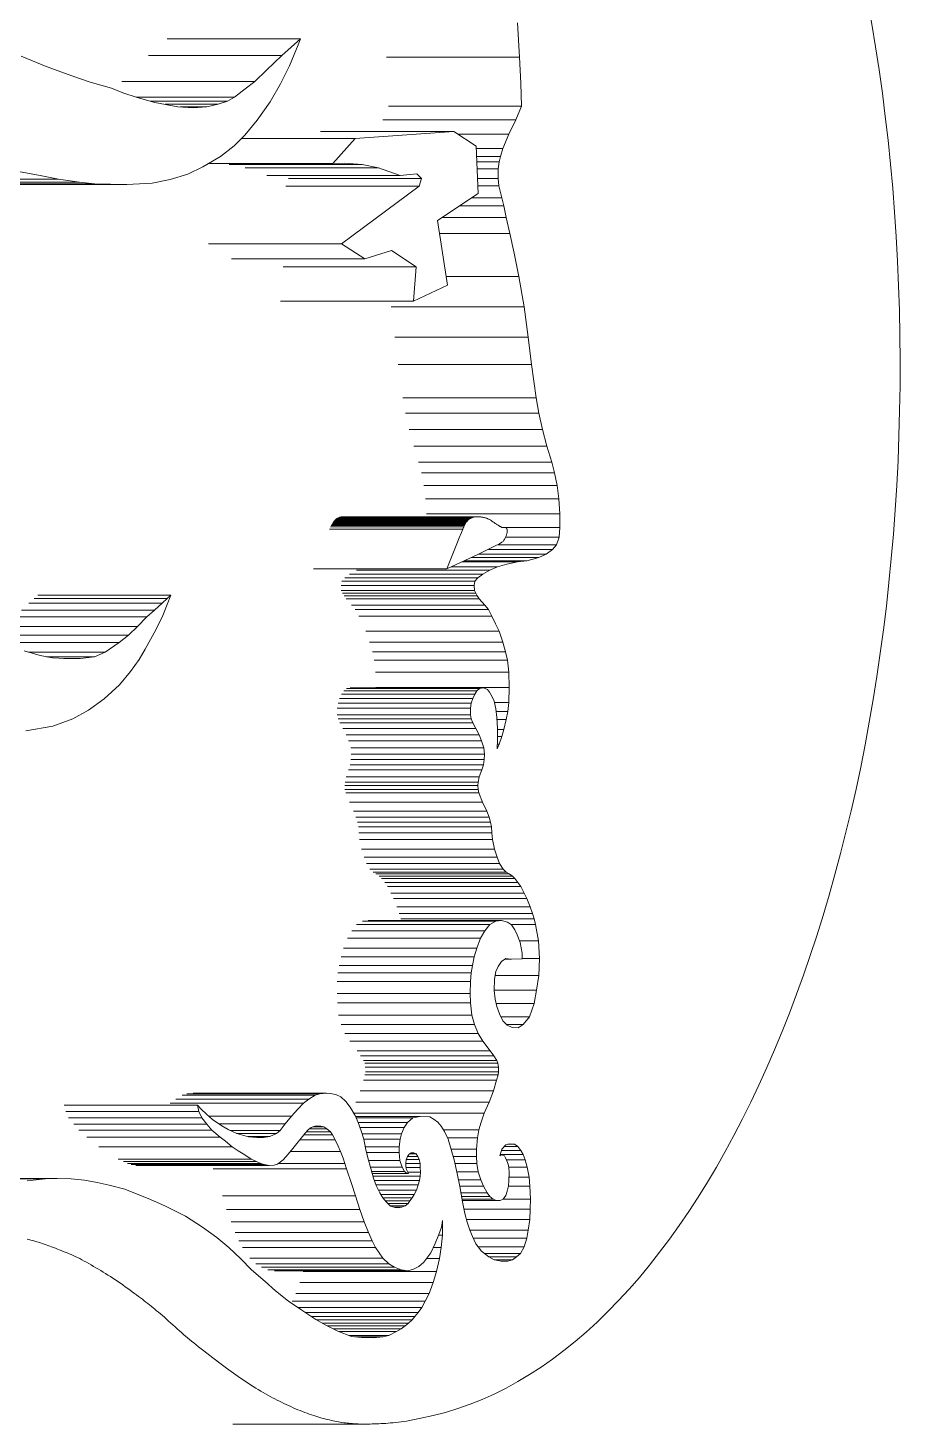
# Model space of a CAD drawing. Header units: inches. Extents: x 17 to 469, y 7 to 301.
# Drawn here: x 258.712 to 259.069, y 106.006 to 106.574 of the extents above; entities that cross this region are included whole.
import ezdxf

# ---------------------------------------------------------------- set-up
doc = ezdxf.new("R2010")
doc.units = ezdxf.units.IN
doc.header["$LTSCALE"] = 14
doc.header["$MEASUREMENT"] = 0
doc.layers.add('Visible (ANSI)', color=7, linetype='Continuous', lineweight=50)

msp = doc.modelspace()

# ---------------------------------------------------------------- linework, layer by layer
at = {"layer": 'Visible (ANSI)', "linetype": 'Continuous', "lineweight": 18}
for p, q in [((258.912084, 106.561768), (258.911242, 106.575816)), ((258.768876, 106.569277), (258.823003, 106.569277)), ((258.815433, 106.562503), (258.823003, 106.569277)), ((258.823003, 106.569277), (258.822123, 106.566817)), ((258.820483, 106.56294), (258.818558, 106.558254)), ((258.822123, 106.566817), (258.820483, 106.56294)), ((258.709437, 106.562159), (258.714066, 106.560305)), ((258.714066, 106.560305), (258.719026, 106.558327)), ((258.719026, 106.558327), (258.724184, 106.556355)), ((258.761307, 106.562503), (258.815433, 106.562503)), ((258.809269, 106.556517), (258.815433, 106.562503)), ((258.818558, 106.558254), (258.814914, 106.550986)), ((258.857958, 106.561768), (258.912084, 106.561768)), ((258.912528, 106.551301), (258.912084, 106.561768)), ((258.724184, 106.556355), (258.73053, 106.554151)), ((258.73053, 106.554151), (258.737604, 106.551703)), ((258.737604, 106.551703), (258.746166, 106.54915)), ((258.750379, 106.551883), (258.804506, 106.551883)), ((258.800607, 106.549003), (258.804506, 106.551883)), ((258.804506, 106.551883), (258.809269, 106.556517)), ((258.746166, 106.54915), (258.750795, 106.547295)), ((258.750795, 106.547295), (258.756611, 106.545472)), ((258.796145, 106.54559), (258.800607, 106.549003)), ((258.814914, 106.550986), (258.810656, 106.543701)), ((258.91289, 106.54188), (258.912528, 106.551301)), ((258.756235, 106.54559), (258.796145, 106.54559)), ((258.756611, 106.545472), (258.76388, 106.543425)), ((258.762072, 106.543934), (258.79332, 106.543934)), ((258.76388, 106.543425), (258.773152, 106.541687)), ((258.76802, 106.542649), (258.789569, 106.542649)), ((258.773152, 106.541687), (258.779355, 106.541192)), ((258.77419, 106.541604), (258.784959, 106.541604)), ((258.779355, 106.541192), (258.784959, 106.541604)), ((258.784959, 106.541604), (258.789569, 106.542649)), ((258.789569, 106.542649), (258.79332, 106.543934)), ((258.79332, 106.543934), (258.796145, 106.54559)), ((258.810656, 106.543701), (258.805475, 106.536188)), ((258.858764, 106.54188), (258.91289, 106.54188)), ((258.910605, 106.536282), (258.91289, 106.54188)), ((258.805475, 106.536188), (258.800462, 106.53006)), ((258.856478, 106.536282), (258.910605, 106.536282)), ((258.90771, 106.530552), (258.910605, 106.536282)), ((258.800462, 106.53006), (258.79608, 106.525846)), ((258.831173, 106.531552), (258.8853, 106.531552)), ((258.845247, 106.528718), (258.8853, 106.531552)), ((258.8853, 106.531552), (258.894469, 106.525714)), ((258.886871, 106.530552), (258.90771, 106.530552)), ((258.905279, 106.524731), (258.90771, 106.530552)), ((258.79608, 106.525846), (258.79047, 106.521395)), ((258.799066, 106.528718), (258.845247, 106.528718)), ((258.836184, 106.518596), (258.845247, 106.528718)), ((258.894469, 106.525714), (258.89523, 106.506477)), ((258.894508, 106.524731), (258.905279, 106.524731)), ((258.904324, 106.521416), (258.905279, 106.524731)), ((258.79047, 106.521395), (258.783318, 106.517312)), ((258.785568, 106.518596), (258.836184, 106.518596)), ((258.793981, 106.518152), (258.848107, 106.518152)), ((258.840875, 106.51872), (258.836184, 106.518596)), ((258.848107, 106.518152), (258.840875, 106.51872)), ((258.85471, 106.516806), (258.848107, 106.518152)), ((258.894639, 106.521416), (258.904324, 106.521416)), ((258.894721, 106.519347), (258.903823, 106.519347)), ((258.90343, 106.516458), (258.903823, 106.519347)), ((258.903823, 106.519347), (258.904324, 106.521416)), ((258.670515, 106.512267), (258.724641, 106.512267)), ((258.717248, 106.513711), (258.701804, 106.516578)), ((258.724641, 106.512267), (258.717248, 106.513711)), ((258.733161, 106.511058), (258.724641, 106.512267)), ((258.770124, 106.512045), (258.76275, 106.51062)), ((258.777185, 106.514281), (258.770124, 106.512045)), ((258.783318, 106.517312), (258.777185, 106.514281)), ((258.800583, 106.516806), (258.85471, 106.516806)), ((258.809353, 106.513745), (258.86348, 106.513745)), ((258.818112, 106.512456), (258.872238, 106.512456)), ((258.86348, 106.513745), (258.85471, 106.516806)), ((258.870323, 106.514433), (258.86348, 106.513745)), ((258.872238, 106.512456), (258.870323, 106.514433)), ((258.871244, 106.50939), (258.872238, 106.512456)), ((258.894835, 106.516458), (258.90343, 106.516458)), ((258.89499, 106.512551), (258.903405, 106.512551)), ((258.903405, 106.512551), (258.90343, 106.516458)), ((258.903631, 106.509473), (258.903405, 106.512551)), ((258.679034, 106.511058), (258.733161, 106.511058)), ((258.685191, 106.510402), (258.739318, 106.510402)), ((258.69827, 106.510141), (258.752396, 106.510141)), ((258.739318, 106.510402), (258.733161, 106.511058)), ((258.752396, 106.510141), (258.739318, 106.510402)), ((258.76275, 106.51062), (258.752396, 106.510141)), ((258.817118, 106.50939), (258.871244, 106.50939)), ((258.839697, 106.486004), (258.871244, 106.50939)), ((258.89523, 106.506477), (258.878692, 106.495398)), ((258.895111, 106.509473), (258.903631, 106.509473)), ((258.904897, 106.504675), (258.903631, 106.509473)), ((258.887597, 106.501364), (258.905638, 106.501364)), ((258.892539, 106.504675), (258.904897, 106.504675)), ((258.905638, 106.501364), (258.904897, 106.504675)), ((258.906595, 106.49666), (258.905638, 106.501364)), ((258.878692, 106.495398), (258.882796, 106.469155)), ((258.880576, 106.49666), (258.906595, 106.49666)), ((258.90813, 106.490224), (258.906595, 106.49666)), ((258.879501, 106.490224), (258.90813, 106.490224)), ((258.909829, 106.482205), (258.90813, 106.490224)), ((258.785571, 106.486004), (258.839697, 106.486004)), ((258.849121, 106.479919), (258.839697, 106.486004)), ((258.794995, 106.479919), (258.849121, 106.479919)), ((258.860005, 106.483248), (258.849121, 106.479919)), ((258.870066, 106.476673), (258.860005, 106.483248)), ((258.911796, 106.472697), (258.909829, 106.482205)), ((258.815939, 106.476673), (258.870066, 106.476673)), ((258.869017, 106.462709), (258.870066, 106.476673)), ((258.882242, 106.472697), (258.911796, 106.472697)), ((258.913986, 106.460419), (258.911796, 106.472697)), ((258.882796, 106.469155), (258.869017, 106.462709)), ((258.81489, 106.462709), (258.869017, 106.462709)), ((258.85986, 106.460419), (258.913986, 106.460419)), ((258.915561, 106.448072), (258.913986, 106.460419)), ((258.861434, 106.448072), (258.915561, 106.448072)), ((258.916869, 106.437005), (258.915561, 106.448072)), ((258.862742, 106.437005), (258.916869, 106.437005)), ((258.918812, 106.42344), (258.916869, 106.437005)), ((258.864686, 106.42344), (258.918812, 106.42344)), ((258.919831, 106.417196), (258.918812, 106.42344)), ((258.865705, 106.417196), (258.919831, 106.417196)), ((258.921373, 106.410509), (258.919831, 106.417196)), ((258.867246, 106.410509), (258.921373, 106.410509)), ((258.923167, 106.403772), (258.921373, 106.410509)), ((258.86904, 106.403772), (258.923167, 106.403772)), ((258.925165, 106.397246), (258.923167, 106.403772)), ((258.871038, 106.397246), (258.925165, 106.397246)), ((258.872147, 106.392958), (258.926274, 106.392958)), ((258.926274, 106.392958), (258.925165, 106.397246)), ((258.927285, 106.387807), (258.926274, 106.392958)), ((258.873158, 106.387807), (258.927285, 106.387807)), ((258.92799, 106.382377), (258.927285, 106.387807)), ((258.873863, 106.382377), (258.92799, 106.382377)), ((258.92839, 106.376322), (258.92799, 106.382377)), ((258.874263, 106.376322), (258.92839, 106.376322)), ((258.928478, 106.370774), (258.92839, 106.376322)), ((258.834877, 106.370116), (258.889004, 106.370116)), ((258.835264, 106.371006), (258.88939, 106.371006)), ((258.835507, 106.371526), (258.889633, 106.371526)), ((258.835677, 106.371851), (258.889804, 106.371851)), ((258.835834, 106.372129), (258.889961, 106.372129)), ((258.83599, 106.372391), (258.890116, 106.372391)), ((258.836144, 106.372636), (258.890271, 106.372636)), ((258.836299, 106.372865), (258.890425, 106.372865)), ((258.836453, 106.37308), (258.890579, 106.37308)), ((258.836608, 106.37328), (258.890734, 106.37328)), ((258.836764, 106.373466), (258.89089, 106.373466)), ((258.836921, 106.373639), (258.891048, 106.373639)), ((258.837081, 106.373799), (258.891208, 106.373799)), ((258.837244, 106.373948), (258.89137, 106.373948)), ((258.837409, 106.374086), (258.891536, 106.374086)), ((258.837578, 106.374213), (258.891705, 106.374213)), ((258.837751, 106.37433), (258.891878, 106.37433)), ((258.837928, 106.374438), (258.892055, 106.374438)), ((258.83811, 106.374539), (258.892237, 106.374539)), ((258.838298, 106.374631), (258.892424, 106.374631)), ((258.838491, 106.374717), (258.892617, 106.374717)), ((258.83869, 106.374795), (258.892816, 106.374795)), ((258.838896, 106.374866), (258.893022, 106.374866)), ((258.839109, 106.374929), (258.893235, 106.374929)), ((258.83933, 106.374984), (258.893456, 106.374984)), ((258.839559, 106.37503), (258.893685, 106.37503)), ((258.839797, 106.375068), (258.893923, 106.375068)), ((258.840044, 106.375096), (258.89417, 106.375096)), ((258.840301, 106.375114), (258.894427, 106.375114)), ((258.840838, 106.375125), (258.894964, 106.375125)), ((258.888404, 106.368678), (258.889004, 106.370116)), ((258.889004, 106.370116), (258.88939, 106.371006)), ((258.88939, 106.371006), (258.889633, 106.371526)), ((258.889633, 106.371526), (258.889804, 106.371851)), ((258.889804, 106.371851), (258.889961, 106.372129)), ((258.889961, 106.372129), (258.890116, 106.372391)), ((258.890116, 106.372391), (258.890271, 106.372636)), ((258.890271, 106.372636), (258.890425, 106.372865)), ((258.890425, 106.372865), (258.890579, 106.37308)), ((258.890579, 106.37308), (258.890734, 106.37328)), ((258.890734, 106.37328), (258.89089, 106.373466)), ((258.89089, 106.373466), (258.891048, 106.373639)), ((258.891048, 106.373639), (258.891208, 106.373799)), ((258.891208, 106.373799), (258.89137, 106.373948)), ((258.89137, 106.373948), (258.891536, 106.374086)), ((258.891536, 106.374086), (258.891705, 106.374213)), ((258.891705, 106.374213), (258.891878, 106.37433)), ((258.891878, 106.37433), (258.892055, 106.374438)), ((258.892055, 106.374438), (258.892237, 106.374539)), ((258.892237, 106.374539), (258.892424, 106.374631)), ((258.892424, 106.374631), (258.892617, 106.374717)), ((258.892617, 106.374717), (258.892816, 106.374795)), ((258.892816, 106.374795), (258.893022, 106.374866)), ((258.893022, 106.374866), (258.893235, 106.374929)), ((258.893235, 106.374929), (258.893456, 106.374984)), ((258.893456, 106.374984), (258.893685, 106.37503)), ((258.893685, 106.37503), (258.893923, 106.375068)), ((258.893923, 106.375068), (258.89417, 106.375096)), ((258.89417, 106.375096), (258.894427, 106.375114)), ((258.894427, 106.375114), (258.894692, 106.375124)), ((258.894692, 106.375124), (258.894964, 106.375125)), ((258.894964, 106.375125), (258.895241, 106.375118)), ((258.895241, 106.375118), (258.895522, 106.375104)), ((258.895522, 106.375104), (258.895804, 106.375082)), ((258.895804, 106.375082), (258.896087, 106.375054)), ((258.896087, 106.375054), (258.896369, 106.375019)), ((258.896369, 106.375019), (258.896648, 106.374979)), ((258.896648, 106.374979), (258.896924, 106.374933)), ((258.896924, 106.374933), (258.897196, 106.374882)), ((258.897196, 106.374882), (258.897465, 106.374824)), ((258.897465, 106.374824), (258.89773, 106.374761)), ((258.89773, 106.374761), (258.89799, 106.374693)), ((258.89799, 106.374693), (258.898245, 106.374618)), ((258.898245, 106.374618), (258.898495, 106.374538)), ((258.898495, 106.374538), (258.898739, 106.374452)), ((258.898739, 106.374452), (258.898979, 106.37436)), ((258.898979, 106.37436), (258.899214, 106.374261)), ((258.899214, 106.374261), (258.899446, 106.374156)), ((258.899446, 106.374156), (258.899674, 106.374044)), ((258.899674, 106.374044), (258.8999, 106.373924)), ((258.8999, 106.373924), (258.900124, 106.373797)), ((258.900124, 106.373797), (258.900347, 106.373661)), ((258.900347, 106.373661), (258.900569, 106.373517)), ((258.900569, 106.373517), (258.900791, 106.373367)), ((258.900791, 106.373367), (258.901014, 106.37321)), ((258.901014, 106.37321), (258.901238, 106.37305)), ((258.901238, 106.37305), (258.901463, 106.372887)), ((258.901463, 106.372887), (258.901691, 106.372722)), ((258.901691, 106.372722), (258.901922, 106.372558)), ((258.901922, 106.372558), (258.902157, 106.372395)), ((258.902157, 106.372395), (258.902395, 106.372234)), ((258.902395, 106.372234), (258.902635, 106.372078)), ((258.902635, 106.372078), (258.902872, 106.371927)), ((258.902872, 106.371927), (258.903106, 106.371781)), ((258.903106, 106.371781), (258.903332, 106.371642)), ((258.903332, 106.371642), (258.903547, 106.371511)), ((258.903547, 106.371511), (258.90375, 106.371389)), ((258.90375, 106.371389), (258.903936, 106.371277)), ((258.903936, 106.371277), (258.904104, 106.371175)), ((258.904104, 106.371175), (258.904256, 106.371083)), ((258.904256, 106.371083), (258.904393, 106.371002)), ((258.904393, 106.371002), (258.904519, 106.37093)), ((258.904519, 106.37093), (258.904634, 106.370868)), ((258.904634, 106.370868), (258.904743, 106.370815)), ((258.904743, 106.370815), (258.904847, 106.370771)), ((258.904841, 106.370774), (258.928478, 106.370774)), ((258.904847, 106.370771), (258.904949, 106.370736)), ((258.904949, 106.370736), (258.90505, 106.370709)), ((258.905044, 106.370711), (258.906108, 106.370711)), ((258.90505, 106.370709), (258.905151, 106.37069)), ((258.905151, 106.37069), (258.905251, 106.370677)), ((258.905251, 106.370677), (258.905351, 106.37067)), ((258.905351, 106.37067), (258.90545, 106.370668)), ((258.90545, 106.370668), (258.905548, 106.37067)), ((258.905548, 106.37067), (258.905645, 106.370675)), ((258.905645, 106.370675), (258.905741, 106.370682)), ((258.905741, 106.370682), (258.905836, 106.370691)), ((258.905836, 106.370691), (258.905929, 106.370699)), ((258.905929, 106.370699), (258.90602, 106.370706)), ((258.90602, 106.370706), (258.906108, 106.370711)), ((258.906108, 106.370711), (258.906195, 106.370711)), ((258.906195, 106.370711), (258.906278, 106.370705)), ((258.906278, 106.370705), (258.906359, 106.370692)), ((258.906359, 106.370692), (258.906437, 106.370671)), ((258.906437, 106.370671), (258.906511, 106.37064)), ((258.906511, 106.37064), (258.906581, 106.3706)), ((258.906581, 106.3706), (258.906648, 106.370551)), ((258.906648, 106.370551), (258.90671, 106.370493)), ((258.90671, 106.370493), (258.906767, 106.370428)), ((258.906767, 106.370428), (258.90682, 106.370355)), ((258.90682, 106.370355), (258.906868, 106.370276)), ((258.906868, 106.370276), (258.906911, 106.37019)), ((258.906911, 106.37019), (258.906948, 106.370099)), ((258.906948, 106.370099), (258.906979, 106.370001)), ((258.928093, 106.366857), (258.928478, 106.370774)), ((258.88628, 106.363454), (258.887519, 106.366516)), ((258.887519, 106.366516), (258.888404, 106.368678)), ((258.904874, 106.364702), (258.903903, 106.364126)), ((258.905334, 106.365064), (258.904874, 106.364702)), ((258.905541, 106.36533), (258.905334, 106.365064)), ((258.905707, 106.365596), (258.905541, 106.36533)), ((258.905872, 106.365878), (258.905707, 106.365596)), ((258.906033, 106.366171), (258.905872, 106.365878)), ((258.906188, 106.366471), (258.906033, 106.366171)), ((258.906336, 106.366771), (258.906188, 106.366471)), ((258.906472, 106.367068), (258.906336, 106.366771)), ((258.906375, 106.366857), (258.928093, 106.366857)), ((258.906596, 106.367356), (258.906472, 106.367068)), ((258.906704, 106.367631), (258.906596, 106.367356)), ((258.906794, 106.367887), (258.906704, 106.367631)), ((258.906868, 106.368127), (258.906794, 106.367887)), ((258.906927, 106.368349), (258.906868, 106.368127)), ((258.906972, 106.368556), (258.906927, 106.368349)), ((258.907006, 106.368749), (258.906972, 106.368556)), ((258.906979, 106.370001), (258.907005, 106.369896)), ((258.907005, 106.369896), (258.907026, 106.369785)), ((258.907029, 106.368929), (258.907006, 106.368749)), ((258.907026, 106.369785), (258.90704, 106.369665)), ((258.907044, 106.369097), (258.907029, 106.368929)), ((258.90704, 106.369665), (258.90705, 106.369537)), ((258.907052, 106.369253), (258.907044, 106.369097)), ((258.90705, 106.369537), (258.907053, 106.3694)), ((258.907053, 106.3694), (258.907052, 106.369253)), ((258.927084, 106.363746), (258.928093, 106.366857)), ((258.882455, 106.353919), (258.884616, 106.359313)), ((258.884616, 106.359313), (258.88628, 106.363454)), ((258.895376, 106.359938), (258.889809, 106.357329)), ((258.895366, 106.359933), (258.922839, 106.359933)), ((258.89941, 106.361861), (258.895376, 106.359938)), ((258.899389, 106.361851), (258.925399, 106.361851)), ((258.902167, 106.363218), (258.89941, 106.361861)), ((258.903903, 106.364126), (258.902167, 106.363218)), ((258.903177, 106.363746), (258.927084, 106.363746)), ((258.919865, 106.358518), (258.922839, 106.359933)), ((258.922839, 106.359933), (258.925399, 106.361851)), ((258.925399, 106.361851), (258.927084, 106.363746)), ((258.828328, 106.353919), (258.882455, 106.353919)), ((258.845849, 106.353441), (258.899976, 106.353441)), ((258.889809, 106.357329), (258.882455, 106.353919)), ((258.884265, 106.354758), (258.903157, 106.354758)), ((258.888713, 106.356821), (258.911169, 106.356821)), ((258.889601, 106.357233), (258.915076, 106.357233)), ((258.892346, 106.358518), (258.919865, 106.358518)), ((258.897106, 106.35172), (258.899976, 106.353441)), ((258.899976, 106.353441), (258.903157, 106.354758)), ((258.903157, 106.354758), (258.906906, 106.355783)), ((258.906906, 106.355783), (258.911169, 106.356821)), ((258.911169, 106.356821), (258.915076, 106.357233)), ((258.915076, 106.357233), (258.919865, 106.358518)), ((258.839808, 106.348963), (258.893935, 106.348963)), ((258.840982, 106.350331), (258.895109, 106.350331)), ((258.842979, 106.35172), (258.897106, 106.35172)), ((258.893638, 106.347105), (258.893935, 106.348963)), ((258.893935, 106.348963), (258.895109, 106.350331)), ((258.895109, 106.350331), (258.897106, 106.35172)), ((258.71474, 106.341842), (258.768866, 106.341842)), ((258.716229, 106.343201), (258.770355, 106.343201)), ((258.766772, 106.340021), (258.768866, 106.341842)), ((258.770355, 106.343201), (258.768824, 106.339451)), ((258.768866, 106.341842), (258.770355, 106.343201)), ((258.839512, 106.347105), (258.893638, 106.347105)), ((258.839576, 106.345153), (258.893703, 106.345153)), ((258.840149, 106.344038), (258.894276, 106.344038)), ((258.840722, 106.343025), (258.894849, 106.343025)), ((258.841541, 106.341808), (258.895667, 106.341808)), ((258.893703, 106.345153), (258.893638, 106.347105)), ((258.894276, 106.344038), (258.893703, 106.345153)), ((258.894849, 106.343025), (258.894276, 106.344038)), ((258.895667, 106.341808), (258.894849, 106.343025)), ((258.897933, 106.339234), (258.895667, 106.341808)), ((258.709607, 106.33709), (258.763734, 106.33709)), ((258.712646, 106.340021), (258.766772, 106.340021)), ((258.760626, 106.334428), (258.763734, 106.33709)), ((258.763734, 106.33709), (258.766772, 106.340021)), ((258.768824, 106.339451), (258.767066, 106.334969)), ((258.843806, 106.339234), (258.897933, 106.339234)), ((258.84531, 106.337385), (258.899437, 106.337385)), ((258.899437, 106.337385), (258.897933, 106.339234)), ((258.900839, 106.334741), (258.899437, 106.337385)), ((258.702636, 106.330522), (258.756762, 106.330522)), ((258.7065, 106.334428), (258.760626, 106.334428)), ((258.753117, 106.327032), (258.756762, 106.330522)), ((258.756762, 106.330522), (258.760626, 106.334428)), ((258.767066, 106.334969), (258.764261, 106.329213)), ((258.846713, 106.334741), (258.900839, 106.334741)), ((258.902331, 106.331582), (258.900839, 106.334741)), ((258.903736, 106.328593), (258.902331, 106.331582)), ((258.69899, 106.327032), (258.753117, 106.327032)), ((258.749332, 106.323945), (258.753117, 106.327032)), ((258.764261, 106.329213), (258.759911, 106.321251)), ((258.849609, 106.328593), (258.903736, 106.328593)), ((258.905237, 106.324136), (258.903736, 106.328593)), ((258.699977, 106.323945), (258.749332, 106.323945)), ((258.710783, 106.320614), (258.717275, 106.318741)), ((258.712498, 106.320119), (258.743697, 106.320119)), ((258.739361, 106.318239), (258.743697, 106.320119)), ((258.743697, 106.320119), (258.749332, 106.323945)), ((258.759911, 106.321251), (258.75751, 106.317164)), ((258.85111, 106.324136), (258.905237, 106.324136)), ((258.852261, 106.320276), (258.906387, 106.320276)), ((258.906387, 106.320276), (258.905237, 106.324136)), ((258.907102, 106.316836), (258.906387, 106.320276)), ((258.717275, 106.318741), (258.722174, 106.317784)), ((258.719843, 106.318239), (258.739361, 106.318239)), ((258.722174, 106.317784), (258.727339, 106.317514)), ((258.726805, 106.317542), (258.733522, 106.317542)), ((258.727339, 106.317514), (258.733522, 106.317542)), ((258.733522, 106.317542), (258.739361, 106.318239)), ((258.75751, 106.317164), (258.753929, 106.312216)), ((258.852976, 106.316836), (258.907102, 106.316836)), ((258.9077, 106.311886), (258.907102, 106.316836)), ((258.753929, 106.312216), (258.749523, 106.306773)), ((258.853574, 106.311886), (258.9077, 106.311886)), ((258.907828, 106.305664), (258.9077, 106.311886)), ((258.749523, 106.306773), (258.743281, 106.301164)), ((258.839698, 106.303022), (258.893825, 106.303022)), ((258.840598, 106.304343), (258.894725, 106.304343)), ((258.841674, 106.305322), (258.8958, 106.305322)), ((258.84323, 106.305536), (258.897357, 106.305536)), ((258.853701, 106.305664), (258.907828, 106.305664)), ((258.893014, 106.301271), (258.893825, 106.303022)), ((258.893825, 106.303022), (258.894725, 106.304343)), ((258.894725, 106.304343), (258.8958, 106.305322)), ((258.8958, 106.305322), (258.897357, 106.305536)), ((258.897357, 106.305536), (258.899005, 106.304888)), ((258.899005, 106.304888), (258.899835, 106.303786)), ((258.899835, 106.303786), (258.900972, 106.301914)), ((258.907738, 106.299609), (258.907828, 106.305664)), ((258.736836, 106.296471), (258.730521, 106.29299)), ((258.743281, 106.301164), (258.736836, 106.296471)), ((258.837962, 106.297269), (258.892089, 106.297269)), ((258.838295, 106.299353), (258.892421, 106.299353)), ((258.838888, 106.301271), (258.893014, 106.301271)), ((258.892089, 106.297269), (258.892421, 106.299353)), ((258.892107, 106.294589), (258.892089, 106.297269)), ((258.892421, 106.299353), (258.893014, 106.301271)), ((258.900972, 106.301914), (258.90172, 106.300118)), ((258.90172, 106.300118), (258.902476, 106.297026)), ((258.901844, 106.299609), (258.907738, 106.299609)), ((258.902476, 106.297026), (258.902888, 106.293578)), ((258.90733, 106.295967), (258.907738, 106.299609)), ((258.730521, 106.29299), (258.722425, 106.290054)), ((258.83798, 106.294589), (258.892107, 106.294589)), ((258.838293, 106.293041), (258.89242, 106.293041)), ((258.838954, 106.29133), (258.89308, 106.29133)), ((258.89242, 106.293041), (258.892107, 106.294589)), ((258.89308, 106.29133), (258.89242, 106.293041)), ((258.89435, 106.289029), (258.89308, 106.29133)), ((258.902602, 106.295967), (258.90733, 106.295967)), ((258.902888, 106.293578), (258.903091, 106.289087)), ((258.902925, 106.29275), (258.906659, 106.29275)), ((258.90569, 106.288637), (258.906659, 106.29275)), ((258.906659, 106.29275), (258.90733, 106.295967)), ((258.722425, 106.290054), (258.711454, 106.288096)), ((258.840224, 106.289029), (258.89435, 106.289029)), ((258.841538, 106.286556), (258.895665, 106.286556)), ((258.895665, 106.286556), (258.89435, 106.289029)), ((258.896634, 106.283988), (258.895665, 106.286556)), ((258.903091, 106.289087), (258.903077, 106.284591)), ((258.903081, 106.285762), (258.904844, 106.285762)), ((258.90309, 106.288637), (258.90569, 106.288637)), ((258.903782, 106.282707), (258.904844, 106.285762)), ((258.904844, 106.285762), (258.90569, 106.288637)), ((258.842507, 106.283988), (258.896634, 106.283988)), ((258.843434, 106.281246), (258.897561, 106.281246)), ((258.897561, 106.281246), (258.896634, 106.283988)), ((258.897751, 106.278657), (258.897561, 106.281246)), ((258.903077, 106.284591), (258.90293, 106.280782)), ((258.90293, 106.280782), (258.903782, 106.282707)), ((258.903004, 106.282707), (258.903782, 106.282707)), ((258.843264, 106.274324), (258.89739, 106.274324)), ((258.843553, 106.276407), (258.897679, 106.276407)), ((258.843624, 106.278657), (258.897751, 106.278657)), ((258.896712, 106.272231), (258.89739, 106.274324)), ((258.89739, 106.274324), (258.897679, 106.276407)), ((258.897679, 106.276407), (258.897751, 106.278657)), ((258.841564, 106.269377), (258.895691, 106.269377)), ((258.842585, 106.272231), (258.896712, 106.272231)), ((258.895261, 106.267322), (258.895691, 106.269377)), ((258.895691, 106.269377), (258.896712, 106.272231)), ((258.841008, 106.265888), (258.895135, 106.265888)), ((258.841086, 106.264324), (258.895213, 106.264324)), ((258.841135, 106.267322), (258.895261, 106.267322)), ((258.841436, 106.262971), (258.895563, 106.262971)), ((258.895135, 106.265888), (258.895261, 106.267322)), ((258.895213, 106.264324), (258.895135, 106.265888)), ((258.895563, 106.262971), (258.895213, 106.264324)), ((258.897036, 106.259194), (258.895563, 106.262971)), ((258.84291, 106.259194), (258.897036, 106.259194)), ((258.898751, 106.255534), (258.897036, 106.259194)), ((258.844625, 106.255534), (258.898751, 106.255534)), ((258.845533, 106.253064), (258.899659, 106.253064)), ((258.846164, 106.251042), (258.90029, 106.251042)), ((258.899659, 106.253064), (258.898751, 106.255534)), ((258.90029, 106.251042), (258.899659, 106.253064)), ((258.900706, 106.249068), (258.90029, 106.251042)), ((258.846579, 106.249068), (258.900706, 106.249068)), ((258.84673, 106.246636), (258.900856, 106.246636)), ((258.900856, 106.246636), (258.900706, 106.249068)), ((258.901116, 106.24396), (258.900856, 106.246636)), ((258.846989, 106.24396), (258.901116, 106.24396)), ((258.847796, 106.240061), (258.901923, 106.240061)), ((258.901923, 106.240061), (258.901116, 106.24396)), ((258.902976, 106.236741), (258.901923, 106.240061)), ((258.848849, 106.236741), (258.902976, 106.236741)), ((258.849811, 106.234191), (258.903938, 106.234191)), ((258.903938, 106.234191), (258.902976, 106.236741)), ((258.905371, 106.231911), (258.903938, 106.234191)), ((258.851244, 106.231911), (258.905371, 106.231911)), ((258.852541, 106.230658), (258.906668, 106.230658)), ((258.85367, 106.229972), (258.907796, 106.229972)), ((258.85505, 106.229064), (258.909177, 106.229064)), ((258.906668, 106.230658), (258.905371, 106.231911)), ((258.907796, 106.229972), (258.906668, 106.230658)), ((258.909177, 106.229064), (258.907796, 106.229972)), ((258.910129, 106.228059), (258.909177, 106.229064)), ((258.856002, 106.228059), (258.910129, 106.228059)), ((258.857258, 106.226547), (258.911385, 106.226547)), ((258.858429, 106.224862), (258.912556, 106.224862)), ((258.911385, 106.226547), (258.910129, 106.228059)), ((258.912556, 106.224862), (258.911385, 106.226547)), ((258.913906, 106.22215), (258.912556, 106.224862)), ((258.859779, 106.22215), (258.913906, 106.22215)), ((258.860825, 106.219946), (258.914951, 106.219946)), ((258.914951, 106.219946), (258.913906, 106.22215)), ((258.916348, 106.216635), (258.914951, 106.219946)), ((258.862222, 106.216635), (258.916348, 106.216635)), ((258.863142, 106.213912), (258.917268, 106.213912)), ((258.863844, 106.211699), (258.91797, 106.211699)), ((258.917268, 106.213912), (258.916348, 106.216635)), ((258.91797, 106.211699), (258.917268, 106.213912)), ((258.918501, 106.209395), (258.91797, 106.211699)), ((258.843832, 106.20683), (258.897958, 106.20683)), ((258.845815, 106.209486), (258.899942, 106.209486)), ((258.848227, 106.210759), (258.902353, 106.210759)), ((258.850552, 106.211006), (258.904678, 106.211006)), ((258.896209, 106.203901), (258.897958, 106.20683)), ((258.897958, 106.20683), (258.899942, 106.209486)), ((258.899942, 106.209486), (258.902353, 106.210759)), ((258.902353, 106.210759), (258.904678, 106.211006)), ((258.904678, 106.211006), (258.907195, 106.210422)), ((258.907195, 106.210422), (258.908785, 106.209255)), ((258.908594, 106.209395), (258.918501, 106.209395)), ((258.908785, 106.209255), (258.910101, 106.207337)), ((258.910101, 106.207337), (258.911139, 106.205226)), ((258.919801, 106.202744), (258.918501, 106.209395)), ((258.842083, 106.203901), (258.896209, 106.203901)), ((258.894655, 106.199769), (258.896209, 106.203901)), ((258.911139, 106.205226), (258.912323, 106.202096)), ((258.912078, 106.202744), (258.919801, 106.202744)), ((258.912323, 106.202096), (258.913122, 106.197817)), ((258.920192, 106.195612), (258.919801, 106.202744)), ((258.839527, 106.196302), (258.893654, 106.196302)), ((258.840528, 106.199769), (258.894655, 106.199769)), ((258.892932, 106.192842), (258.893654, 106.196302)), ((258.893654, 106.196302), (258.894655, 106.199769)), ((258.904731, 106.194343), (258.9033, 106.192382)), ((258.90651, 106.195626), (258.904731, 106.194343)), ((258.90608, 106.195317), (258.90885, 106.195317)), ((258.906205, 106.195406), (258.908573, 106.195406)), ((258.908573, 106.195406), (258.90651, 106.195626)), ((258.90885, 106.195317), (258.908573, 106.195406)), ((258.913187, 106.195431), (258.90885, 106.195317)), ((258.913122, 106.197817), (258.913187, 106.195431)), ((258.913182, 106.195612), (258.920192, 106.195612)), ((258.919894, 106.188736), (258.920192, 106.195612)), ((258.838267, 106.189853), (258.892394, 106.189853)), ((258.838806, 106.192842), (258.892932, 106.192842)), ((258.892069, 106.186299), (258.892394, 106.189853)), ((258.892394, 106.189853), (258.892932, 106.192842)), ((258.902352, 106.190297), (258.901891, 106.187263)), ((258.902115, 106.188736), (258.919894, 106.188736)), ((258.9033, 106.192382), (258.902352, 106.190297)), ((258.918971, 106.182805), (258.919894, 106.188736)), ((258.837943, 106.186299), (258.892069, 106.186299)), ((258.892028, 106.181464), (258.892069, 106.186299)), ((258.901891, 106.187263), (258.901715, 106.182588)), ((258.837901, 106.181464), (258.892028, 106.181464)), ((258.838, 106.177657), (258.892126, 106.177657)), ((258.892126, 106.177657), (258.892028, 106.181464)), ((258.892637, 106.172581), (258.892126, 106.177657)), ((258.901715, 106.182588), (258.902082, 106.179164)), ((258.901724, 106.182805), (258.918971, 106.182805)), ((258.902082, 106.179164), (258.902789, 106.176161)), ((258.902524, 106.177287), (258.918045, 106.177287)), ((258.916084, 106.171981), (258.918045, 106.177287)), ((258.918045, 106.177287), (258.918971, 106.182805)), ((258.83851, 106.172581), (258.892637, 106.172581)), ((258.893725, 106.168874), (258.892637, 106.172581)), ((258.902789, 106.176161), (258.90384, 106.173167)), ((258.90384, 106.173167), (258.905302, 106.170322)), ((258.90445, 106.171981), (258.916084, 106.171981)), ((258.913493, 106.168753), (258.916084, 106.171981)), ((258.839598, 106.168874), (258.893725, 106.168874)), ((258.895215, 106.165178), (258.893725, 106.168874)), ((258.905302, 106.170322), (258.906964, 106.16858)), ((258.906799, 106.168753), (258.913493, 106.168753)), ((258.906964, 106.16858), (258.909102, 106.167538)), ((258.909102, 106.167538), (258.911508, 106.167464)), ((258.911508, 106.167464), (258.913493, 106.168753)), ((258.841089, 106.165178), (258.895215, 106.165178)), ((258.843052, 106.16208), (258.897179, 106.16208)), ((258.897179, 106.16208), (258.895215, 106.165178)), ((258.900176, 106.158102), (258.897179, 106.16208)), ((258.846049, 106.158102), (258.900176, 106.158102)), ((258.847456, 106.156089), (258.901582, 106.156089)), ((258.901582, 106.156089), (258.900176, 106.158102)), ((258.902768, 106.154143), (258.901582, 106.156089)), ((258.848642, 106.154143), (258.902768, 106.154143)), ((258.849125, 106.15313), (258.903252, 106.15313)), ((258.849356, 106.151525), (258.903482, 106.151525)), ((258.849405, 106.149621), (258.903531, 106.149621)), ((258.903252, 106.15313), (258.902768, 106.154143)), ((258.903482, 106.151525), (258.903252, 106.15313)), ((258.90332, 106.148297), (258.903531, 106.149621)), ((258.903531, 106.149621), (258.903482, 106.151525)), ((258.848621, 106.146158), (258.902748, 106.146158)), ((258.849194, 106.148297), (258.90332, 106.148297)), ((258.901454, 106.141928), (258.902748, 106.146158)), ((258.902748, 106.146158), (258.90332, 106.148297)), ((258.772342, 106.13849), (258.826469, 106.13849)), ((258.774904, 106.140081), (258.82903, 106.140081)), ((258.776786, 106.140669), (258.830912, 106.140669)), ((258.779433, 106.140919), (258.833559, 106.140919)), ((258.824189, 106.136905), (258.826469, 106.13849)), ((258.826469, 106.13849), (258.82903, 106.140081)), ((258.82903, 106.140081), (258.830912, 106.140669)), ((258.830912, 106.140669), (258.833559, 106.140919)), ((258.833559, 106.140919), (258.835356, 106.140787)), ((258.835356, 106.140787), (258.83765, 106.140219)), ((258.83765, 106.140219), (258.839406, 106.139369)), ((258.839406, 106.139369), (258.841439, 106.137539)), ((258.841439, 106.137539), (258.84325, 106.135254)), ((258.847327, 106.141928), (258.901454, 106.141928)), ((258.899666, 106.13731), (258.901454, 106.141928)), ((258.727017, 106.136042), (258.781144, 106.136042)), ((258.727609, 106.133451), (258.781735, 106.133451)), ((258.770063, 106.136905), (258.824189, 106.136905)), ((258.781735, 106.133451), (258.781144, 106.136042)), ((258.781144, 106.136042), (258.782591, 106.134465)), ((258.782885, 106.130921), (258.781735, 106.133451)), ((258.782591, 106.134465), (258.78476, 106.13237)), ((258.78476, 106.13237), (258.787288, 106.130194)), ((258.819376, 106.131574), (258.821961, 106.134424)), ((258.821961, 106.134424), (258.824189, 106.136905)), ((258.84325, 106.135254), (258.845248, 106.131809)), ((258.84467, 106.132805), (258.897702, 106.132805)), ((258.84554, 106.13731), (258.899666, 106.13731)), ((258.896494, 106.12914), (258.897702, 106.132805)), ((258.897702, 106.132805), (258.899666, 106.13731)), ((258.728759, 106.130921), (258.782885, 106.130921)), ((258.730846, 106.128318), (258.784972, 106.128318)), ((258.784972, 106.128318), (258.782885, 106.130921)), ((258.787033, 106.125911), (258.784972, 106.128318)), ((258.785684, 106.131574), (258.819376, 106.131574)), ((258.787288, 106.130194), (258.790997, 106.127684)), ((258.789855, 106.128457), (258.816837, 106.128457)), ((258.790997, 106.127684), (258.793566, 106.126137)), ((258.814775, 106.125801), (258.816837, 106.128457)), ((258.816837, 106.128457), (258.819376, 106.131574)), ((258.827416, 106.126977), (258.826263, 106.12611)), ((258.826657, 106.126406), (258.833727, 106.126406)), ((258.828792, 106.127555), (258.827416, 106.126977)), ((258.828092, 106.127261), (258.832563, 106.127261)), ((258.830121, 106.127689), (258.828792, 106.127555)), ((258.828964, 106.127573), (258.831305, 106.127573)), ((258.831305, 106.127573), (258.830121, 106.127689)), ((258.832563, 106.127261), (258.831305, 106.127573)), ((258.833727, 106.126406), (258.832563, 106.127261)), ((258.835176, 106.125161), (258.833727, 106.126406)), ((258.845248, 106.131809), (258.846496, 106.128936)), ((258.845408, 106.13144), (258.871729, 106.13144)), ((258.845666, 106.130847), (258.868746, 106.130847)), ((258.846452, 106.129038), (258.866492, 106.129038)), ((258.846496, 106.128936), (258.847641, 106.125557)), ((258.847171, 106.126945), (258.865167, 106.126945)), ((258.864102, 106.124447), (258.865167, 106.126945)), ((258.865167, 106.126945), (258.866492, 106.129038)), ((258.866492, 106.129038), (258.868746, 106.130847)), ((258.868746, 106.130847), (258.871729, 106.13144)), ((258.871729, 106.13144), (258.875541, 106.131233)), ((258.875541, 106.131233), (258.877402, 106.130253)), ((258.877402, 106.130253), (258.878851, 106.129159)), ((258.878851, 106.129159), (258.880149, 106.127547)), ((258.880149, 106.127547), (258.881554, 106.125321)), ((258.895518, 106.126067), (258.896494, 106.12914)), ((258.732907, 106.125911), (258.787033, 106.125911)), ((258.736252, 106.123046), (258.790378, 106.123046)), ((258.790378, 106.123046), (258.787033, 106.125911)), ((258.792508, 106.121379), (258.790378, 106.123046)), ((258.795214, 106.119165), (258.792508, 106.121379)), ((258.793566, 106.126137), (258.797214, 106.124529)), ((258.794329, 106.125801), (258.814775, 106.125801)), ((258.797069, 106.124593), (258.813211, 106.124593)), ((258.797214, 106.124529), (258.801847, 106.123216)), ((258.801672, 106.123266), (258.810526, 106.123266)), ((258.801847, 106.123216), (258.805231, 106.122946)), ((258.805231, 106.122946), (258.807969, 106.122929)), ((258.807969, 106.122929), (258.810526, 106.123266)), ((258.810526, 106.123266), (258.813211, 106.124593)), ((258.813211, 106.124593), (258.814775, 106.125801)), ((258.823296, 106.122669), (258.821586, 106.120458)), ((258.822711, 106.121913), (258.837094, 106.121913)), ((258.824884, 106.124632), (258.823296, 106.122669)), ((258.824333, 106.123951), (258.835972, 106.123951)), ((258.826263, 106.12611), (258.824884, 106.124632)), ((258.825378, 106.125161), (258.835176, 106.125161)), ((258.835972, 106.123951), (258.835176, 106.125161)), ((258.837094, 106.121913), (258.835972, 106.123951)), ((258.838319, 106.119336), (258.837094, 106.121913)), ((258.847641, 106.125557), (258.84874, 106.122267)), ((258.848012, 106.124447), (258.864102, 106.124447)), ((258.84874, 106.122267), (258.849484, 106.118519)), ((258.84876, 106.122167), (258.863499, 106.122167)), ((258.863158, 106.119174), (258.863499, 106.122167)), ((258.863499, 106.122167), (258.864102, 106.124447)), ((258.881084, 106.126067), (258.895518, 106.126067)), ((258.881554, 106.125321), (258.883068, 106.122274)), ((258.882837, 106.122739), (258.894986, 106.122739)), ((258.883068, 106.122274), (258.88428, 106.118087)), ((258.894583, 106.118228), (258.894986, 106.122739)), ((258.894986, 106.122739), (258.895518, 106.126067)), ((258.741088, 106.119165), (258.795214, 106.119165)), ((258.797763, 106.117509), (258.795214, 106.119165)), ((258.800411, 106.115807), (258.797763, 106.117509)), ((258.802984, 106.114152), (258.800411, 106.115807)), ((258.818067, 106.116082), (258.816003, 106.113807)), ((258.819899, 106.118493), (258.818067, 106.116082)), ((258.818969, 106.11727), (258.839324, 106.11727)), ((258.821586, 106.120458), (258.819899, 106.118493)), ((258.839324, 106.11727), (258.838319, 106.119336)), ((258.840303, 106.11444), (258.839324, 106.11727)), ((258.849354, 106.119174), (258.863158, 106.119174)), ((258.849484, 106.118519), (258.850452, 106.114687)), ((258.849917, 106.116805), (258.863071, 106.116805)), ((258.863071, 106.116805), (258.863158, 106.119174)), ((258.863452, 106.113625), (258.863071, 106.116805)), ((258.866541, 106.115155), (258.866016, 106.113851)), ((258.867152, 106.116124), (258.866541, 106.115155)), ((258.866575, 106.11521), (258.870721, 106.11521)), ((258.868018, 106.116652), (258.867152, 106.116124)), ((258.867275, 106.116199), (258.869985, 106.116199)), ((258.86914, 106.116682), (258.868018, 106.116652)), ((258.869985, 106.116199), (258.86914, 106.116682)), ((258.870721, 106.11521), (258.869985, 106.116199)), ((258.871207, 106.113933), (258.870721, 106.11521)), ((258.884239, 106.118228), (258.894583, 106.118228)), ((258.88428, 106.118087), (258.885509, 106.113863)), ((258.885129, 106.115169), (258.894546, 106.115169)), ((258.894546, 106.115169), (258.894583, 106.118228)), ((258.894738, 106.112347), (258.894546, 106.115169)), ((258.904892, 106.118196), (258.90399, 106.115502)), ((258.90399, 106.115502), (258.904566, 106.115806)), ((258.904092, 106.115806), (258.904566, 106.115806)), ((258.904171, 106.116043), (258.913576, 106.116043)), ((258.904566, 106.115806), (258.905288, 106.115767)), ((258.904714, 106.117667), (258.912602, 106.117667)), ((258.906531, 106.119981), (258.904892, 106.118196)), ((258.905288, 106.115767), (258.905925, 106.115438)), ((258.905892, 106.119285), (258.911398, 106.119285)), ((258.905925, 106.115438), (258.906393, 106.114585)), ((258.90818, 106.120391), (258.906531, 106.119981)), ((258.907265, 106.120164), (258.90997, 106.120164)), ((258.90997, 106.120164), (258.90818, 106.120391)), ((258.911398, 106.119285), (258.90997, 106.120164)), ((258.912602, 106.117667), (258.911398, 106.119285)), ((258.913576, 106.116043), (258.912602, 106.117667)), ((258.914325, 106.113771), (258.913576, 106.116043)), ((258.748858, 106.114152), (258.802984, 106.114152)), ((258.75104, 106.113176), (258.805166, 106.113176)), ((258.752745, 106.112335), (258.806872, 106.112335)), ((258.754202, 106.111881), (258.808329, 106.111881)), ((258.75615, 106.111588), (258.810277, 106.111588)), ((258.78756, 106.110194), (258.841686, 106.110194)), ((258.805166, 106.113176), (258.802984, 106.114152)), ((258.806872, 106.112335), (258.805166, 106.113176)), ((258.808329, 106.111881), (258.806872, 106.112335)), ((258.810277, 106.111588), (258.808329, 106.111881)), ((258.812321, 106.111691), (258.810277, 106.111588)), ((258.813748, 106.112123), (258.812321, 106.111691)), ((258.816003, 106.113807), (258.813748, 106.112123)), ((258.813976, 106.112293), (258.841032, 106.112293)), ((258.841032, 106.112293), (258.840303, 106.11444)), ((258.841686, 106.110194), (258.841032, 106.112293)), ((258.843751, 106.10417), (258.841686, 106.110194)), ((258.850452, 106.114687), (258.851603, 106.110322)), ((258.850732, 106.113625), (258.863452, 106.113625)), ((258.851458, 106.11087), (258.864346, 106.11087)), ((258.851603, 106.110322), (258.852707, 106.106404)), ((258.864346, 106.11087), (258.863452, 106.113625)), ((258.865336, 106.109147), (258.864346, 106.11087)), ((258.865829, 106.112501), (258.86581, 106.111042)), ((258.86581, 106.111042), (258.866126, 106.10993)), ((258.865826, 106.112317), (258.87161, 106.112317)), ((258.866016, 106.113851), (258.865829, 106.112501)), ((258.865893, 106.11075), (258.871705, 106.11075)), ((258.866049, 106.113933), (258.871207, 106.113933)), ((258.866126, 106.10993), (258.866985, 106.108263)), ((258.87161, 106.112317), (258.871207, 106.113933)), ((258.871705, 106.11075), (258.87161, 106.112317)), ((258.871746, 106.108845), (258.871705, 106.11075)), ((258.885509, 106.113863), (258.88673, 106.108338)), ((258.885844, 106.112347), (258.894738, 106.112347)), ((258.895223, 106.108937), (258.894738, 106.112347)), ((258.906393, 106.114585), (258.906892, 106.113444)), ((258.906749, 106.113771), (258.914325, 106.113771)), ((258.906892, 106.113444), (258.907449, 106.112132)), ((258.907449, 106.112132), (258.907689, 106.110696)), ((258.907662, 106.110862), (258.915216, 106.110862)), ((258.907689, 106.110696), (258.907848, 106.108507)), ((258.915216, 106.110862), (258.914325, 106.113771)), ((258.91593, 106.106847), (258.915216, 106.110862)), ((258.665116, 106.10614), (258.719243, 106.10614)), ((258.67007, 106.106271), (258.724196, 106.106271)), ((258.711988, 106.105262), (258.719243, 106.10614)), ((258.719243, 106.10614), (258.724196, 106.106271)), ((258.724196, 106.106271), (258.72984, 106.106145)), ((258.72984, 106.106145), (258.735279, 106.105602)), ((258.735279, 106.105602), (258.740447, 106.104639)), ((258.740447, 106.104639), (258.745271, 106.103529)), ((258.745271, 106.103529), (258.75158, 106.101891)), ((258.8454, 106.099251), (258.843751, 106.10417)), ((258.851934, 106.109147), (258.865336, 106.109147)), ((258.852187, 106.108248), (258.866372, 106.108248)), ((258.852493, 106.107161), (258.871673, 106.107161)), ((258.852707, 106.106404), (258.853759, 106.103381)), ((258.853051, 106.105416), (258.871404, 106.105416)), ((258.853661, 106.103664), (258.870882, 106.103664)), ((258.866372, 106.108248), (258.865336, 106.109147)), ((258.866422, 106.108248), (258.866372, 106.108248)), ((258.866985, 106.108263), (258.866422, 106.108248)), ((258.866685, 106.108845), (258.871746, 106.108845)), ((258.870111, 106.101456), (258.870882, 106.103664)), ((258.870882, 106.103664), (258.871404, 106.105416)), ((258.871404, 106.105416), (258.871673, 106.107161)), ((258.871673, 106.107161), (258.871746, 106.108845)), ((258.886597, 106.108937), (258.895223, 106.108937)), ((258.88673, 106.108338), (258.887743, 106.103014)), ((258.887225, 106.105734), (258.896312, 106.105734)), ((258.896312, 106.105734), (258.895223, 106.108937)), ((258.897398, 106.103109), (258.896312, 106.105734)), ((258.907753, 106.105447), (258.907508, 106.103248)), ((258.907848, 106.108507), (258.907753, 106.105447)), ((258.907797, 106.106847), (258.91593, 106.106847)), ((258.916276, 106.10319), (258.91593, 106.106847)), ((258.75158, 106.101891), (258.756686, 106.099827)), ((258.756686, 106.099827), (258.76117, 106.098158)), ((258.76117, 106.098158), (258.767864, 106.095173)), ((258.791274, 106.099251), (258.8454, 106.099251)), ((258.847132, 106.093704), (258.8454, 106.099251)), ((258.853759, 106.103381), (258.855215, 106.100459)), ((258.854718, 106.101456), (258.870111, 106.101456)), ((258.855215, 106.100459), (258.856441, 106.098429)), ((258.855643, 106.099751), (258.869224, 106.099751)), ((258.856441, 106.098429), (258.857965, 106.096593)), ((258.856525, 106.098327), (258.868392, 106.098327)), ((258.86753, 106.097183), (258.868392, 106.098327)), ((258.868392, 106.098327), (258.869224, 106.099751)), ((258.869224, 106.099751), (258.870111, 106.101456)), ((258.887725, 106.103109), (258.897398, 106.103109)), ((258.887743, 106.103014), (258.888827, 106.096753)), ((258.88819, 106.100435), (258.898831, 106.100435)), ((258.888446, 106.098953), (258.900028, 106.098953)), ((258.88864, 106.097834), (258.901335, 106.097834)), ((258.898831, 106.100435), (258.897398, 106.103109)), ((258.900028, 106.098953), (258.898831, 106.100435)), ((258.901335, 106.097834), (258.900028, 106.098953)), ((258.902724, 106.097351), (258.901335, 106.097834)), ((258.905407, 106.097826), (258.904197, 106.097332)), ((258.906465, 106.099296), (258.905407, 106.097826)), ((258.905445, 106.097879), (258.916448, 106.097879)), ((258.907031, 106.1011), (258.906465, 106.099296)), ((258.907508, 106.103248), (258.907031, 106.1011)), ((258.907495, 106.10319), (258.916276, 106.10319)), ((258.916448, 106.097879), (258.916276, 106.10319)), ((258.91643, 106.093753), (258.916448, 106.097879)), ((258.767864, 106.095173), (258.776287, 106.090996)), ((258.793006, 106.093704), (258.847132, 106.093704)), ((258.848945, 106.088611), (258.847132, 106.093704)), ((258.857475, 106.097183), (258.86753, 106.097183)), ((258.857965, 106.096593), (258.859631, 106.094955)), ((258.858527, 106.09604), (258.866723, 106.09604)), ((258.859472, 106.095111), (258.865523, 106.095111)), ((258.859631, 106.094955), (258.861459, 106.094443)), ((258.860999, 106.094572), (258.864208, 106.094572)), ((258.861459, 106.094443), (258.862666, 106.094363)), ((258.862666, 106.094363), (258.864208, 106.094572)), ((258.864208, 106.094572), (258.865523, 106.095111)), ((258.865523, 106.095111), (258.866723, 106.09604)), ((258.866723, 106.09604), (258.86753, 106.097183)), ((258.888724, 106.097351), (258.902724, 106.097351)), ((258.888727, 106.097332), (258.904197, 106.097332)), ((258.888827, 106.096753), (258.889822, 106.092013)), ((258.889457, 106.093753), (258.91643, 106.093753)), ((258.904197, 106.097332), (258.902724, 106.097351)), ((258.916227, 106.089587), (258.91643, 106.093753)), ((258.776287, 106.090996), (258.783223, 106.086466)), ((258.794818, 106.088611), (258.848945, 106.088611)), ((258.850669, 106.084245), (258.848945, 106.088611)), ((258.880382, 106.086533), (258.879284, 106.083463)), ((258.8808, 106.08915), (258.880382, 106.086533)), ((258.880693, 106.083203), (258.8808, 106.08915)), ((258.889822, 106.092013), (258.890808, 106.088556)), ((258.890514, 106.089587), (258.916227, 106.089587)), ((258.890808, 106.088556), (258.891794, 106.08519)), ((258.915614, 106.085263), (258.916227, 106.089587)), ((258.712681, 106.081403), (258.711874, 106.081604)), ((258.71348, 106.081198), (258.712681, 106.081403)), ((258.714267, 106.08099), (258.71348, 106.081198)), ((258.715045, 106.080777), (258.714267, 106.08099)), ((258.783223, 106.086466), (258.788962, 106.082218)), ((258.788962, 106.082218), (258.793943, 106.078225)), ((258.796542, 106.084245), (258.850669, 106.084245)), ((258.798023, 106.080976), (258.852149, 106.080976)), ((258.852149, 106.080976), (258.850669, 106.084245)), ((258.853547, 106.078178), (258.852149, 106.080976)), ((258.879284, 106.083463), (258.877818, 106.079888)), ((258.879178, 106.083203), (258.880693, 106.083203)), ((258.880241, 106.078205), (258.880693, 106.083203)), ((258.891772, 106.085263), (258.915614, 106.085263)), ((258.891794, 106.08519), (258.892911, 106.082654)), ((258.892911, 106.082654), (258.894261, 106.079756)), ((258.893198, 106.082039), (258.914993, 106.082039)), ((258.913869, 106.078526), (258.914993, 106.082039)), ((258.914993, 106.082039), (258.915614, 106.085263)), ((258.715814, 106.080558), (258.715045, 106.080777)), ((258.716577, 106.080333), (258.715814, 106.080558)), ((258.717335, 106.080101), (258.716577, 106.080333)), ((258.718091, 106.07986), (258.717335, 106.080101)), ((258.718846, 106.079609), (258.718091, 106.07986)), ((258.719603, 106.079347), (258.718846, 106.079609)), ((258.720362, 106.079073), (258.719603, 106.079347)), ((258.721124, 106.07879), (258.720362, 106.079073)), ((258.72189, 106.078497), (258.721124, 106.07879)), ((258.72266, 106.078197), (258.72189, 106.078497)), ((258.723433, 106.077891), (258.72266, 106.078197)), ((258.72421, 106.077581), (258.723433, 106.077891)), ((258.724992, 106.077268), (258.72421, 106.077581)), ((258.725778, 106.076953), (258.724992, 106.077268)), ((258.726568, 106.076638), (258.725778, 106.076953)), ((258.727365, 106.076319), (258.726568, 106.076638)), ((258.72817, 106.075993), (258.727365, 106.076319)), ((258.728986, 106.075656), (258.72817, 106.075993)), ((258.729813, 106.075304), (258.728986, 106.075656)), ((258.730654, 106.074934), (258.729813, 106.075304)), ((258.793943, 106.078225), (258.798791, 106.073541)), ((258.799421, 106.078178), (258.853547, 106.078178)), ((258.856528, 106.073883), (258.853547, 106.078178)), ((258.875949, 106.075991), (258.873137, 106.07225)), ((258.877818, 106.079888), (258.875949, 106.075991)), ((258.877011, 106.078205), (258.880241, 106.078205)), ((258.879577, 106.073756), (258.880241, 106.078205)), ((258.894261, 106.079756), (258.896633, 106.076694)), ((258.895214, 106.078526), (258.913869, 106.078526)), ((258.896633, 106.076694), (258.899584, 106.074481)), ((258.897787, 106.075829), (258.912419, 106.075829)), ((258.910869, 106.074413), (258.912419, 106.075829)), ((258.912419, 106.075829), (258.913869, 106.078526)), ((258.731512, 106.074542), (258.730654, 106.074934)), ((258.732387, 106.074124), (258.731512, 106.074542)), ((258.733281, 106.073677), (258.732387, 106.074124)), ((258.734193, 106.073204), (258.733281, 106.073677)), ((258.73512, 106.072708), (258.734193, 106.073204)), ((258.736059, 106.072191), (258.73512, 106.072708)), ((258.737009, 106.071656), (258.736059, 106.072191)), ((258.737968, 106.071107), (258.737009, 106.071656)), ((258.738933, 106.070546), (258.737968, 106.071107)), ((258.739901, 106.069975), (258.738933, 106.070546)), ((258.740872, 106.069399), (258.739901, 106.069975)), ((258.798791, 106.073541), (258.803155, 106.06912)), ((258.802402, 106.073883), (258.856528, 106.073883)), ((258.804854, 106.071565), (258.858981, 106.071565)), ((258.807161, 106.070199), (258.861288, 106.070199)), ((258.858981, 106.071565), (258.856528, 106.073883)), ((258.861288, 106.070199), (258.858981, 106.071565)), ((258.863903, 106.069151), (258.861288, 106.070199)), ((258.871161, 106.070461), (258.868902, 106.069346)), ((258.873137, 106.07225), (258.871161, 106.070461)), ((258.874269, 106.073756), (258.879577, 106.073756)), ((258.878298, 106.068493), (258.879577, 106.073756)), ((258.899584, 106.074481), (258.901748, 106.073255)), ((258.899704, 106.074413), (258.910869, 106.074413)), ((258.901726, 106.073267), (258.909133, 106.073267)), ((258.901748, 106.073255), (258.904734, 106.072601)), ((258.904424, 106.072669), (258.907303, 106.072669)), ((258.904734, 106.072601), (258.907303, 106.072669)), ((258.907303, 106.072669), (258.909133, 106.073267)), ((258.909133, 106.073267), (258.910869, 106.074413)), ((258.741845, 106.068814), (258.740872, 106.069399)), ((258.742821, 106.068221), (258.741845, 106.068814)), ((258.743801, 106.067616), (258.742821, 106.068221)), ((258.744786, 106.067), (258.743801, 106.067616)), ((258.745777, 106.066369), (258.744786, 106.067)), ((258.746774, 106.065723), (258.745777, 106.066369)), ((258.747779, 106.06506), (258.746774, 106.065723)), ((258.748792, 106.064379), (258.747779, 106.06506)), ((258.749806, 106.063686), (258.748792, 106.064379)), ((258.803155, 106.06912), (258.808656, 106.064423)), ((258.808656, 106.064423), (258.812879, 106.060548)), ((258.809777, 106.069151), (258.863903, 106.069151)), ((258.812512, 106.06879), (258.866639, 106.06879)), ((258.822788, 106.064055), (258.876915, 106.064055)), ((258.824172, 106.068493), (258.878298, 106.068493)), ((258.866639, 106.06879), (258.863903, 106.069151)), ((258.868902, 106.069346), (258.866639, 106.06879)), ((258.875286, 106.059579), (258.876915, 106.064055)), ((258.876915, 106.064055), (258.878298, 106.068493)), ((258.750815, 106.062985), (258.749806, 106.063686)), ((258.751814, 106.062282), (258.750815, 106.062985)), ((258.752795, 106.061583), (258.751814, 106.062282)), ((258.753753, 106.060895), (258.752795, 106.061583)), ((258.75468, 106.060221), (258.753753, 106.060895)), ((258.755571, 106.059569), (258.75468, 106.060221)), ((258.756422, 106.058941), (258.755571, 106.059569)), ((258.757235, 106.058336), (258.756422, 106.058941)), ((258.758017, 106.057749), (258.757235, 106.058336)), ((258.812879, 106.060548), (258.818136, 106.056425)), ((258.82116, 106.059579), (258.875286, 106.059579)), ((258.873751, 106.056381), (258.875286, 106.059579)), ((258.758773, 106.057176), (258.758017, 106.057749)), ((258.759509, 106.056611), (258.758773, 106.057176)), ((258.760232, 106.05605), (258.759509, 106.056611)), ((258.760945, 106.05549), (258.760232, 106.05605)), ((258.761656, 106.054925), (258.760945, 106.05549)), ((258.76237, 106.054352), (258.761656, 106.054925)), ((258.76309, 106.053767), (258.76237, 106.054352)), ((258.763819, 106.053167), (258.76309, 106.053767)), ((258.76456, 106.052549), (258.763819, 106.053167)), ((258.765316, 106.051911), (258.76456, 106.052549)), ((258.818136, 106.056425), (258.823597, 106.052719)), ((258.819625, 106.056381), (258.873751, 106.056381)), ((258.821922, 106.053855), (258.872308, 106.053855)), ((258.823597, 106.052719), (258.82929, 106.049)), ((258.87086, 106.051856), (258.872308, 106.053855)), ((258.872308, 106.053855), (258.873751, 106.056381)), ((258.76609, 106.051249), (258.765316, 106.051911)), ((258.766885, 106.050561), (258.76609, 106.051249)), ((258.767705, 106.049843), (258.766885, 106.050561)), ((258.76855, 106.049095), (258.767705, 106.049843)), ((258.769416, 106.048323), (258.76855, 106.049095)), ((258.770295, 106.047535), (258.769416, 106.048323)), ((258.771181, 106.046739), (258.770295, 106.047535)), ((258.824919, 106.051856), (258.87086, 106.051856)), ((258.827462, 106.050194), (258.869531, 106.050194)), ((258.82929, 106.049), (258.833046, 106.046779)), ((258.829503, 106.048874), (258.868384, 106.048874)), ((258.831769, 106.047534), (258.866937, 106.047534)), ((258.833046, 106.046779), (258.838224, 106.044252)), ((258.865528, 106.046349), (258.866937, 106.047534)), ((258.866937, 106.047534), (258.868384, 106.048874)), ((258.868384, 106.048874), (258.869531, 106.050194)), ((258.869531, 106.050194), (258.87086, 106.051856)), ((258.772067, 106.045943), (258.771181, 106.046739)), ((258.772946, 106.045155), (258.772067, 106.045943)), ((258.773812, 106.044383), (258.772946, 106.045155)), ((258.774657, 106.043635), (258.773812, 106.044383)), ((258.775478, 106.042916), (258.774657, 106.043635)), ((258.776285, 106.042219), (258.775478, 106.042916)), ((258.777091, 106.041533), (258.776285, 106.042219)), ((258.777909, 106.040848), (258.777091, 106.041533)), ((258.833928, 106.046349), (258.865528, 106.046349)), ((258.836259, 106.045211), (258.863882, 106.045211)), ((258.838224, 106.044252), (258.843743, 106.042078)), ((258.838639, 106.044089), (258.862061, 106.044089)), ((258.842807, 106.042447), (258.858873, 106.042447)), ((258.843743, 106.042078), (258.847873, 106.041602)), ((258.845418, 106.041885), (258.856526, 106.041885)), ((258.847873, 106.041602), (258.852658, 106.041514)), ((258.852658, 106.041514), (258.856526, 106.041885)), ((258.856526, 106.041885), (258.858873, 106.042447)), ((258.858873, 106.042447), (258.862061, 106.044089)), ((258.862061, 106.044089), (258.863882, 106.045211)), ((258.863882, 106.045211), (258.865528, 106.046349)), ((258.778752, 106.040152), (258.777909, 106.040848)), ((258.779633, 106.039436), (258.778752, 106.040152)), ((258.780566, 106.038689), (258.779633, 106.039436)), ((258.781562, 106.0379), (258.780566, 106.038689)), ((258.782631, 106.037063), (258.781562, 106.0379)), ((258.783761, 106.036186), (258.782631, 106.037063)), ((258.784933, 106.035283), (258.783761, 106.036186)), ((258.786131, 106.034366), (258.784933, 106.035283)), ((258.787339, 106.033447), (258.786131, 106.034366)), ((258.788538, 106.03254), (258.787339, 106.033447)), ((258.789712, 106.031657), (258.788538, 106.03254)), ((258.790844, 106.030811), (258.789712, 106.031657)), ((258.791921, 106.030011), (258.790844, 106.030811)), ((258.79295, 106.029254), (258.791921, 106.030011)), ((258.793941, 106.028531), (258.79295, 106.029254)), ((258.794906, 106.027834), (258.793941, 106.028531)), ((258.795854, 106.027157), (258.794906, 106.027834)), ((258.796796, 106.026492), (258.795854, 106.027157)), ((258.797745, 106.025831), (258.796796, 106.026492)), ((258.798709, 106.025166), (258.797745, 106.025831)), ((258.799698, 106.024492), (258.798709, 106.025166)), ((258.800708, 106.023811), (258.799698, 106.024492)), ((258.801733, 106.02313), (258.800708, 106.023811)), ((258.802766, 106.022452), (258.801733, 106.02313)), ((258.803803, 106.021784), (258.802766, 106.022452)), ((258.804837, 106.02113), (258.803803, 106.021784)), ((258.805861, 106.020495), (258.804837, 106.02113)), ((258.806871, 106.019884), (258.805861, 106.020495)), ((258.80786, 106.019301), (258.806871, 106.019884)), ((258.808831, 106.018745), (258.80786, 106.019301)), ((258.809787, 106.018212), (258.808831, 106.018745)), ((258.81073, 106.017699), (258.809787, 106.018212)), ((258.811663, 106.017203), (258.81073, 106.017699)), ((258.812589, 106.01672), (258.811663, 106.017203)), ((258.81351, 106.016248), (258.812589, 106.01672)), ((258.81443, 106.015784), (258.81351, 106.016248)), ((258.81535, 106.015325), (258.81443, 106.015784)), ((258.816273, 106.014872), (258.81535, 106.015325)), ((258.817198, 106.014425), (258.816273, 106.014872)), ((258.818126, 106.013985), (258.817198, 106.014425)), ((258.819057, 106.013554), (258.818126, 106.013985)), ((258.819993, 106.013133), (258.819057, 106.013554)), ((258.820934, 106.012723), (258.819993, 106.013133)), ((258.82188, 106.012324), (258.820934, 106.012723)), ((258.822832, 106.011937), (258.82188, 106.012324)), ((258.823786, 106.011564), (258.822832, 106.011937)), ((258.824736, 106.011206), (258.823786, 106.011564)), ((258.82568, 106.010862), (258.824736, 106.011206)), ((258.826612, 106.010534), (258.82568, 106.010862)), ((258.827528, 106.010222), (258.826612, 106.010534)), ((258.828423, 106.009927), (258.827528, 106.010222)), ((258.829294, 106.009651), (258.828423, 106.009927)), ((258.830137, 106.009392), (258.829294, 106.009651)), ((258.830953, 106.009151), (258.830137, 106.009392)), ((258.831748, 106.008926), (258.830953, 106.009151)), ((258.832524, 106.008715), (258.831748, 106.008926)), ((258.833284, 106.008517), (258.832524, 106.008715)), ((258.834032, 106.008331), (258.833284, 106.008517)), ((258.834772, 106.008155), (258.834032, 106.008331)), ((258.835507, 106.007987), (258.834772, 106.008155)), ((258.83624, 106.007827), (258.835507, 106.007987)), ((258.836971, 106.007675), (258.83624, 106.007827)), ((258.8377, 106.007531), (258.836971, 106.007675)), ((258.838427, 106.007396), (258.8377, 106.007531)), ((258.839152, 106.007269), (258.838427, 106.007396)), ((258.839874, 106.007151), (258.839152, 106.007269)), ((258.840594, 106.007043), (258.839874, 106.007151)), ((258.861728, 106.00712), (258.860681, 106.007015)), ((258.862806, 106.007237), (258.861728, 106.00712)), ((258.863909, 106.007367), (258.862806, 106.007237)), ((258.865034, 106.00751), (258.863909, 106.007367)), ((258.866176, 106.007666), (258.865034, 106.00751)), ((258.871872, 106.008862), (258.866176, 106.007666)), ((258.795495, 106.006474), (258.849621, 106.006474)), ((258.841311, 106.006945), (258.840594, 106.007043)), ((258.842025, 106.006857), (258.841311, 106.006945)), ((258.842739, 106.006779), (258.842025, 106.006857)), ((258.843456, 106.00671), (258.842739, 106.006779)), ((258.844179, 106.006651), (258.843456, 106.00671)), ((258.84491, 106.006601), (258.844179, 106.006651)), ((258.845653, 106.006559), (258.84491, 106.006601)), ((258.84641, 106.006527), (258.845653, 106.006559)), ((258.847185, 106.006502), (258.84641, 106.006527)), ((258.847978, 106.006485), (258.847185, 106.006502)), ((258.848791, 106.006476), (258.847978, 106.006485)), ((258.849621, 106.006474), (258.848791, 106.006476)), ((258.850468, 106.006479), (258.849621, 106.006474)), ((258.851329, 106.006492), (258.850468, 106.006479)), ((258.852203, 106.006511), (258.851329, 106.006492)), ((258.85309, 106.006537), (258.852203, 106.006511)), ((258.853987, 106.006569), (258.85309, 106.006537)), ((258.854893, 106.006608), (258.853987, 106.006569)), ((258.855812, 106.006653), (258.854893, 106.006608)), ((258.856746, 106.006707), (258.855812, 106.006653)), ((258.857697, 106.006769), (258.856746, 106.006707)), ((258.858668, 106.006841), (258.857697, 106.006769)), ((258.859661, 106.006922), (258.858668, 106.006841)), ((258.860681, 106.007015), (258.859661, 106.006922))]:
    msp.add_line(p, q, dxfattribs=at)
msp.add_ellipse((258.85202, 106.436442), major_axis=(0, 0.42942), ratio=0.5, start_param=3.2341876, end_param=6.1529824, dxfattribs=at)

doc.saveas('drawing.dxf')
